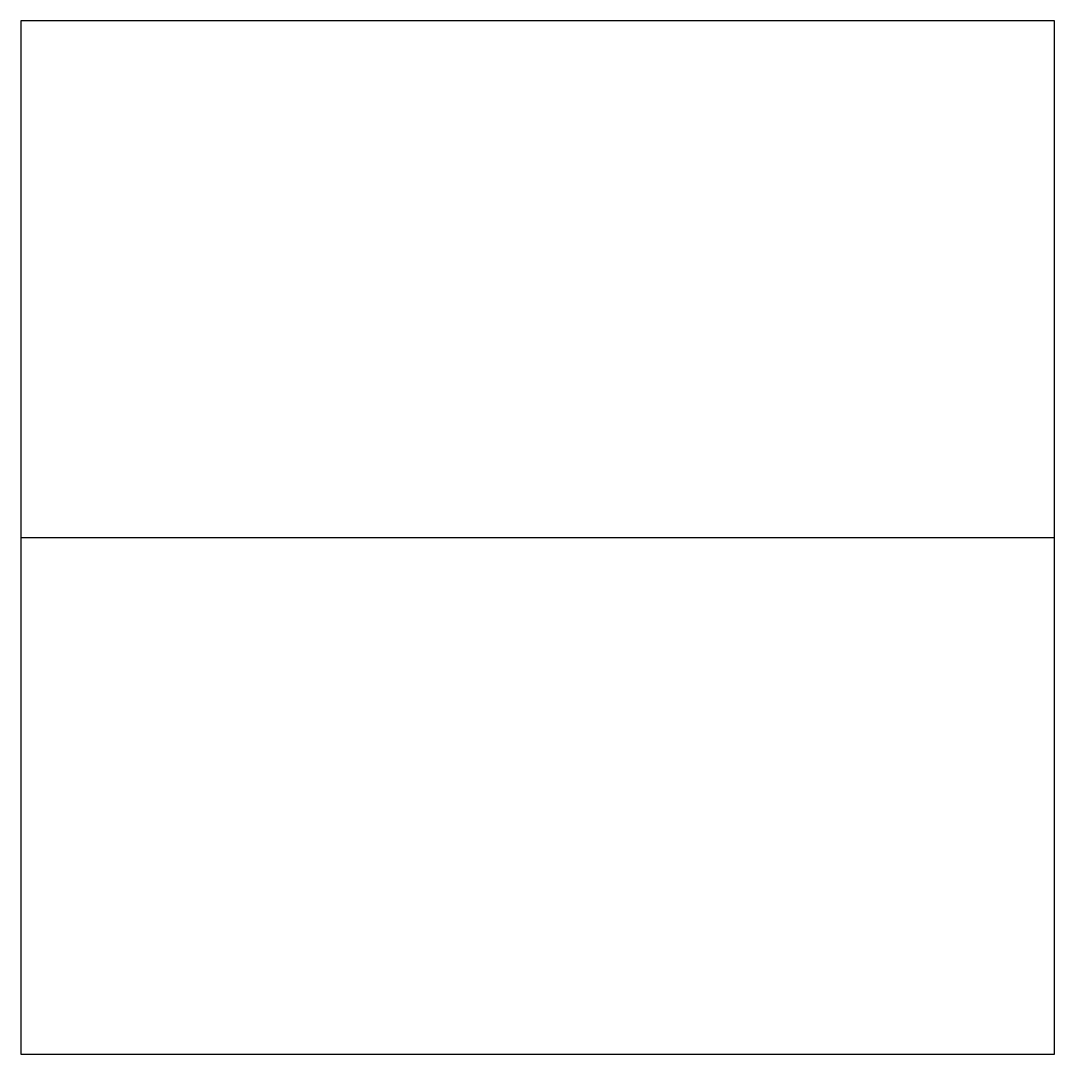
# Model space of a CAD drawing. Header units: millimetres. Extents: x -50.4 to -40.4, y 43.3 to 53.3.
import ezdxf
from ezdxf.enums import TextEntityAlignment as Align

# ---------------------------------------------------------------- set-up
doc = ezdxf.new("R2010")
doc.units = ezdxf.units.MM
doc.layers.add('aux', color=2, linetype='Continuous')

# ---------------------------------------------------------------- blocks, each defined once
blk = doc.blocks.new('QQ')
at = {"layer": 'aux'}
blk.add_line((0, 5), (10, 5), dxfattribs=at)
blk.add_lwpolyline([(0, 0), (10, 0), (10, 10), (0, 10)], close=True, dxfattribs=at)
at = {"layer": 'aux', "flags": 1}
for tag, p in [('DATO', (5, 7.5)), ('CANTIDAD', (4.981, 2.46))]:
    blk.add_attdef(tag, text='', height=1, dxfattribs=at).set_placement(p, align=Align.MIDDLE)

msp = doc.modelspace()

# ---------------------------------------------------------------- block references
at = {"layer": 'aux'}
msp.add_blockref('QQ', (-50.359, 43.324), dxfattribs=at)

doc.saveas('drawing.dxf')
